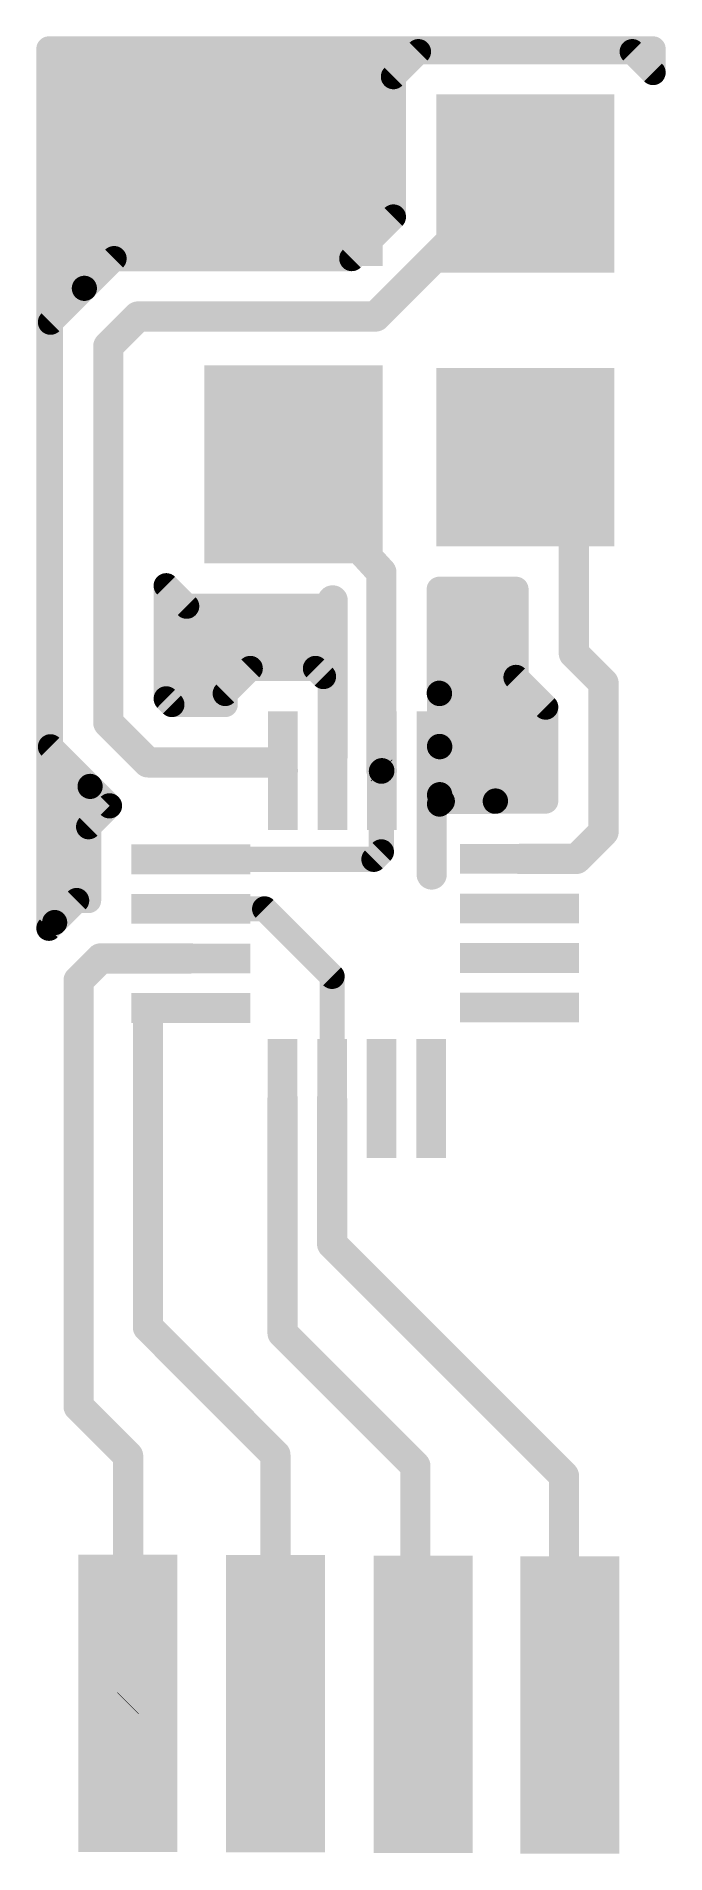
# Model space of a CAD drawing. Extents: x 15.2 to 21.6, y 2.6 to 21.
import ezdxf

# ---------------------------------------------------------------- set-up
doc = ezdxf.new("R2010")
doc.units = 0
doc.layers.add('1', color=22, linetype='CONTINUOUS')

# ---------------------------------------------------------------- blocks, each defined once
blk = doc.blocks.new('RECT')
blk.add_solid([(-0.5, -0.5), (0.5, -0.5), (-0.5, 0.5), (0.5, 0.5)])

msp = doc.modelspace()

# ---------------------------------------------------------------- linework, layer by layer
at = {"layer": '1'}
for points, const_width in [([(15.363, 20.828), (21.463, 20.828)], 0.254), ([(15.363, 11.9542), (15.363, 20.828)], 0.254), ([(19.0941, 20.8008), (18.8412, 20.5479)], 0.254), ([(21.2519, 20.8008), (19.0941, 20.8008)], 0.254), ([(21.463, 20.5897), (21.2519, 20.8008)], 0.254), ([(21.463, 20.828), (21.463, 20.5897)], 0.254), ([(15.363, 20.574), (18.8673, 20.574)], 0.254), ([(18.8412, 20.5479), (18.8412, 19.1324)], 0.254), ([(15.363, 20.32), (18.8412, 20.32)], 0.254), ([(15.363, 20.066), (18.8412, 20.066)], 0.254), ([(15.363, 19.812), (18.8412, 19.812)], 0.254), ([(15.363, 19.558), (18.8412, 19.558)], 0.254), ([(19.873, 19.338), (18.663, 18.128)], 0.3048), ([(20.173, 19.469), (19.873, 19.338)], 0.3048), ([(15.363, 19.304), (18.8412, 19.304)], 0.254), ([(18.8412, 19.1324), (18.421, 18.7122)], 0.254), ([(15.363, 19.05), (18.7588, 19.05)], 0.254), ([(15.363, 18.796), (18.5048, 18.796)], 0.254), ([(16.021, 18.7122), (15.721, 18.4122)], 0.254), ([(18.421, 18.7122), (16.021, 18.7122)], 0.254), ([(15.363, 18.542), (15.8508, 18.542)], 0.254), ([(15.721, 18.4122), (15.3788, 18.07)], 0.254), ([(15.363, 18.288), (15.5968, 18.288)], 0.254), ([(15.363, 18.034), (15.3788, 18.034)], 0.254), ([(15.3788, 18.07), (15.3788, 13.786)], 0.254), ([(16.263, 18.128), (15.963, 17.828)], 0.3048), ([(18.663, 18.128), (16.263, 18.128)], 0.3048), ([(15.963, 17.828), (15.963, 14.028)], 0.3048), ([(15.363, 17.78), (15.3788, 17.78)], 0.254), ([(15.363, 17.526), (15.3788, 17.526)], 0.254), ([(15.363, 17.272), (15.3788, 17.272)], 0.254), ([(15.363, 17.018), (15.3788, 17.018)], 0.254), ([(15.363, 16.764), (15.3788, 16.764)], 0.254), ([(17.833, 16.636), (17.6302, 16.736)], 0.3048), ([(17.6302, 16.736), (18.7198, 15.5464)], 0.3048), ([(20.663, 16.728), (20.642, 16.707)], 0.3048), ([(20.663, 14.728), (20.663, 16.728)], 0.3048), ([(20.263, 16.617), (20.173, 16.707)], 0.3048), ([(20.642, 16.707), (20.173, 16.707)], 0.3048), ([(15.363, 16.51), (15.3788, 16.51)], 0.254), ([(15.363, 16.256), (15.3788, 16.256)], 0.254), ([(15.363, 16.002), (15.3788, 16.002)], 0.254), ([(15.363, 15.748), (15.3788, 15.748)], 0.254), ([(15.363, 15.494), (15.3788, 15.494)], 0.254), ([(18.7198, 15.5464), (18.7198, 13.5497)], 0.3048), ([(16.5472, 15.4111), (16.7541, 15.2042)], 0.254), ([(16.5472, 14.27), (16.5472, 15.4111)], 0.254), ([(18.2278, 15.263), (18.2278, 13.6968)], 0.3048), ([(19.304, 14.3262), (19.304, 15.3752)], 0.254), ([(19.304, 15.3752), (20.0788, 15.3752)], 0.254), ([(20.0788, 15.3752), (20.0788, 14.486)], 0.254), ([(15.363, 15.24), (15.3788, 15.24)], 0.254), ([(16.5472, 15.24), (16.7183, 15.24)], 0.254), ([(16.7541, 15.2042), (18.1356, 15.2042)], 0.254), ([(18.1356, 15.2042), (18.1356, 14.4946)], 0.254), ([(19.304, 15.24), (20.0788, 15.24)], 0.254), ([(15.363, 14.986), (15.3788, 14.986)], 0.254), ([(16.5472, 14.986), (18.1356, 14.986)], 0.254), ([(19.304, 14.986), (20.0788, 14.986)], 0.254), ([(15.363, 14.732), (15.3788, 14.732)], 0.254), ([(16.5472, 14.732), (18.1356, 14.732)], 0.254), ([(19.304, 14.732), (20.0788, 14.732)], 0.254), ([(20.963, 14.428), (20.663, 14.728)], 0.3048), ([(17.3961, 14.5764), (17.1431, 14.3235)], 0.254), ([(18.0538, 14.5764), (17.3961, 14.5764)], 0.254), ([(18.1356, 14.4946), (18.0538, 14.5764)], 0.254), ([(15.363, 14.478), (15.3788, 14.478)], 0.254), ([(16.5472, 14.478), (17.2977, 14.478)], 0.254), ([(19.304, 14.478), (20.0868, 14.478)], 0.254), ([(20.0788, 14.486), (20.3788, 14.186)], 0.254), ([(20.963, 12.928), (20.963, 14.428)], 0.3048), ([(15.363, 14.224), (15.3788, 14.224)], 0.254), ([(16.605, 14.2122), (16.5472, 14.27)], 0.254), ([(16.5932, 14.224), (17.1431, 14.224)], 0.254), ([(17.1431, 14.2122), (16.605, 14.2122)], 0.254), ([(17.1431, 14.3235), (17.1431, 14.2122)], 0.254), ([(19.3067, 14.3235), (19.304, 14.3262)], 0.254), ([(19.3067, 13.789), (19.3067, 14.3235)], 0.254), ([(19.3067, 14.224), (20.3408, 14.224)], 0.254), ([(20.3788, 14.186), (20.3788, 13.2385)], 0.254), ([(15.963, 14.028), (16.363, 13.628)], 0.3048), ([(15.363, 13.97), (15.3788, 13.97)], 0.254), ([(19.3067, 13.97), (20.3788, 13.97)], 0.254), ([(15.363, 13.716), (15.4488, 13.716)], 0.254), ([(15.3788, 13.786), (15.7788, 13.386)], 0.254), ([(16.363, 13.628), (17.6415, 13.628)], 0.3048), ([(17.6415, 13.628), (17.7249, 13.5446)], 0.3048), ([(19.3091, 13.7866), (19.3067, 13.789)], 0.254), ([(19.3091, 13.3026), (19.3091, 13.7866)], 0.254), ([(19.3091, 13.716), (20.3788, 13.716)], 0.254), ([(15.363, 13.462), (15.7028, 13.462)], 0.254), ([(18.7198, 13.5497), (18.7249, 13.5446)], 0.3048), ([(18.7198, 13.5395), (18.7249, 13.5446)], 0.254), ([(18.7198, 12.7254), (18.7198, 13.5395)], 0.254), ([(19.263, 13.428), (19.2278, 13.428)], 0.3048), ([(19.2278, 13.428), (19.2278, 12.4968)], 0.3048), ([(19.3091, 13.462), (20.3788, 13.462)], 0.254), ([(15.7788, 13.386), (15.9749, 13.1899)], 0.254), ([(19.3067, 13.3002), (19.3091, 13.3026)], 0.254), ([(19.3067, 13.2077), (19.3067, 13.3002)], 0.254), ([(15.363, 13.208), (15.9568, 13.208)], 0.254), ([(15.9749, 13.1899), (15.7638, 12.9789)], 0.254), ([(19.3352, 13.2361), (19.3067, 13.2077)], 0.254), ([(19.3067, 13.208), (19.307, 13.208)], 0.254), ([(19.8696, 13.2361), (19.3352, 13.2361)], 0.254), ([(19.872, 13.2385), (19.8696, 13.2361)], 0.254), ([(20.3788, 13.2385), (19.872, 13.2385)], 0.254), ([(15.363, 12.954), (15.7638, 12.954)], 0.254), ([(15.7638, 12.9789), (15.7638, 12.2342)], 0.254), ([(20.6893, 12.6543), (20.963, 12.928)], 0.3048), ([(18.6444, 12.65), (18.7198, 12.7254)], 0.254), ([(15.363, 12.7), (15.7638, 12.7)], 0.254), ([(16.7956, 12.65), (18.6444, 12.65)], 0.254), ([(20.114, 12.6543), (20.6893, 12.6543)], 0.3048), ([(15.363, 12.446), (15.7638, 12.446)], 0.254), ([(15.363, 12.192), (15.6008, 12.192)], 0.254), ([(15.643, 12.2342), (15.421, 12.0122)], 0.254), ([(15.7638, 12.2342), (15.643, 12.2342)], 0.254), ([(15.421, 12.0122), (15.363, 11.9542)], 0.254), ([(16.7956, 12.15), (17.541, 12.15)], 0.254), ([(17.541, 12.15), (18.222, 11.469)], 0.254), ([(15.885, 11.65), (15.663, 11.428)], 0.3048), ([(16.7956, 11.65), (15.885, 11.65)], 0.3048), ([(15.663, 11.428), (15.663, 7.128)], 0.3048), ([(18.222, 11.469), (18.222, 10.2365)], 0.254), ([(16.363, 7.928), (16.363, 11.15)], 0.3048), ([(16.363, 11.15), (16.7956, 11.15)], 0.3048), ([(17.722, 10.2365), (17.722, 7.869)], 0.3048), ([(18.222, 10.2365), (18.222, 8.769)], 0.3048), ([(18.222, 8.769), (20.563, 6.428)], 0.3048), ([(17.6498, 6.6412), (16.363, 7.928)], 0.3048), ([(17.722, 7.869), (19.063, 6.528)], 0.3048), ([(15.663, 7.128), (16.163, 6.628)], 0.3048), ([(17.6498, 4.1288), (17.6498, 6.6412)], 0.3048), ([(16.163, 6.628), (16.163, 4.1362)], 0.3048), ([(19.063, 6.528), (19.063, 4.2014)], 0.3048), ([(20.563, 6.428), (20.563, 4.174)], 0.3048), ([(16.163, 4.1362), (16.1596, 4.1328)], 0.3048), ([(19.063, 4.2014), (19.1416, 4.1228)], 0.3048), ([(20.563, 4.174), (20.621, 4.116)], 0.3048)]:
    msp.add_lwpolyline(points, dxfattribs=dict(at, const_width=const_width))
for points, const_width in [([(15.363, 20.8915, 1), (15.363, 20.7645)], 0.127), ([(15.4265, 20.828, 1), (15.2995, 20.828)], 0.127), ([(19.0941, 20.8643, 1), (19.0941, 20.7373)], 0.127), ([(19.139, 20.7559, 1), (19.0492, 20.8457)], 0.127), ([(21.2968, 20.8457, 1), (21.207, 20.7559)], 0.127), ([(21.2519, 20.7373, 1), (21.2519, 20.8643)], 0.127), ([(21.5265, 20.828, 1), (21.3995, 20.828)], 0.127), ([(21.463, 20.7645, 1), (21.463, 20.8915)], 0.127), ([(15.363, 20.6375, 1), (15.363, 20.5105)], 0.127), ([(18.9047, 20.5479, 1), (18.7777, 20.5479)], 0.127), ([(18.7963, 20.5928, 1), (18.8861, 20.503)], 0.127), ([(18.8673, 20.5105, 1), (18.8673, 20.6375)], 0.127), ([(21.3995, 20.5897, 1), (21.5265, 20.5897)], 0.127), ([(21.4181, 20.5448, 1), (21.5079, 20.6346)], 0.127), ([(15.363, 20.3835, 1), (15.363, 20.2565)], 0.127), ([(18.8412, 20.2565, 1), (18.8412, 20.3835)], 0.127), ([(15.363, 20.1295, 1), (15.363, 20.0025)], 0.127), ([(18.8412, 20.0025, 1), (18.8412, 20.1295)], 0.127), ([(15.363, 19.8755, 1), (15.363, 19.7485)], 0.127), ([(18.8412, 19.7485, 1), (18.8412, 19.8755)], 0.127), ([(15.363, 19.6215, 1), (15.363, 19.4945)], 0.127), ([(18.8412, 19.4945, 1), (18.8412, 19.6215)], 0.127), ([(19.8425, 19.4078, 1), (19.9035, 19.2682)], 0.1524), ([(19.9269, 19.2841, 1), (19.8191, 19.3919)], 0.1524), ([(20.2035, 19.3992, 1), (20.1425, 19.5388)], 0.1524), ([(15.363, 19.3675, 1), (15.363, 19.2405)], 0.127), ([(18.8861, 19.0875, 1), (18.7963, 19.1773)], 0.127), ([(18.8412, 19.2405, 1), (18.8412, 19.3675)], 0.127), ([(15.363, 19.1135, 1), (15.363, 18.9865)], 0.127), ([(18.7588, 18.9865, 1), (18.7588, 19.1135)], 0.127), ([(18.7777, 19.1324, 1), (18.9047, 19.1324)], 0.127), ([(15.363, 18.8595, 1), (15.363, 18.7325)], 0.127), ([(18.5048, 18.7325, 1), (18.5048, 18.8595)], 0.127), ([(16.021, 18.7757, 1), (16.021, 18.6487)], 0.127), ([(16.0659, 18.6673, 1), (15.9761, 18.7571)], 0.127), ([(18.3761, 18.7571, 1), (18.4659, 18.6673)], 0.127), ([(18.421, 18.6487, 1), (18.421, 18.7757)], 0.127), ([(15.363, 18.6055, 1), (15.363, 18.4785)], 0.127), ([(15.7659, 18.3673, 1), (15.6761, 18.4571)], 0.127), ([(15.8508, 18.4785, 1), (15.8508, 18.6055)], 0.127), ([(15.363, 18.3515, 1), (15.363, 18.2245)], 0.127), ([(15.5968, 18.2245, 1), (15.5968, 18.3515)], 0.127), ([(15.6761, 18.4571, 1), (15.7659, 18.3673)], 0.127), ([(15.363, 18.0975, 1), (15.363, 17.9705)], 0.127), ([(15.4423, 18.07, 1), (15.3153, 18.07)], 0.127), ([(15.3339, 18.1149, 1), (15.4237, 18.0251)], 0.127), ([(15.3788, 17.9705, 1), (15.3788, 18.0975)], 0.127), ([(16.263, 18.2042, 1), (16.263, 18.0518)], 0.1524), ([(16.3169, 18.0741, 1), (16.2091, 18.1819)], 0.1524), ([(18.6091, 18.1819, 1), (18.7169, 18.0741)], 0.1524), ([(18.663, 18.0518, 1), (18.663, 18.2042)], 0.1524), ([(16.0392, 17.828, 1), (15.8868, 17.828)], 0.1524), ([(15.363, 17.8435, 1), (15.363, 17.7165)], 0.127), ([(15.3788, 17.7165, 1), (15.3788, 17.8435)], 0.127), ([(15.9091, 17.8819, 1), (16.0169, 17.7741)], 0.1524), ([(15.363, 17.5895, 1), (15.363, 17.4625)], 0.127), ([(15.3788, 17.4625, 1), (15.3788, 17.5895)], 0.127), ([(15.363, 17.3355, 1), (15.363, 17.2085)], 0.127), ([(15.3788, 17.2085, 1), (15.3788, 17.3355)], 0.127), ([(15.363, 17.0815, 1), (15.363, 16.9545)], 0.127), ([(15.3788, 16.9545, 1), (15.3788, 17.0815)], 0.127), ([(15.363, 16.8275, 1), (15.363, 16.7005)], 0.127), ([(15.3788, 16.7005, 1), (15.3788, 16.8275)], 0.127), ([(17.6639, 16.8043, 1), (17.5965, 16.6677)], 0.1524), ([(17.6864, 16.7875, 1), (17.574, 16.6845)], 0.1524), ([(20.7392, 16.728, 1), (20.5868, 16.728)], 0.1524), ([(20.7169, 16.6741, 1), (20.6091, 16.7819)], 0.1524), ([(17.7993, 16.5677, 1), (17.8667, 16.7043)], 0.1524), ([(20.2269, 16.7609, 1), (20.1191, 16.6531)], 0.1524), ([(20.173, 16.7832, 1), (20.173, 16.6308)], 0.1524), ([(20.2091, 16.5631, 1), (20.3169, 16.6709)], 0.1524), ([(20.5881, 16.7609, 1), (20.6959, 16.6531)], 0.1524), ([(20.642, 16.6308, 1), (20.642, 16.7832)], 0.1524), ([(15.363, 16.5735, 1), (15.363, 16.4465)], 0.127), ([(15.3788, 16.4465, 1), (15.3788, 16.5735)], 0.127), ([(15.363, 16.3195, 1), (15.363, 16.1925)], 0.127), ([(15.3788, 16.1925, 1), (15.3788, 16.3195)], 0.127), ([(15.363, 16.0655, 1), (15.363, 15.9385)], 0.127), ([(15.3788, 15.9385, 1), (15.3788, 16.0655)], 0.127), ([(15.363, 15.8115, 1), (15.363, 15.6845)], 0.127), ([(15.3788, 15.6845, 1), (15.3788, 15.8115)], 0.127), ([(15.363, 15.5575, 1), (15.363, 15.4305)], 0.127), ([(15.3788, 15.4305, 1), (15.3788, 15.5575)], 0.127), ([(18.796, 15.5464, 1), (18.6436, 15.5464)], 0.1524), ([(18.6636, 15.4949, 1), (18.776, 15.5979)], 0.1524), ([(16.5921, 15.456, 1), (16.5023, 15.3662)], 0.127), ([(16.6107, 15.4111, 1), (16.4837, 15.4111)], 0.127), ([(18.304, 15.263, 1), (18.1516, 15.263)], 0.1524), ([(19.3675, 15.3752, 1), (19.2405, 15.3752)], 0.127), ([(19.304, 15.4387, 1), (19.304, 15.3117)], 0.127), ([(20.1423, 15.3752, 1), (20.0153, 15.3752)], 0.127), ([(20.0788, 15.3117, 1), (20.0788, 15.4387)], 0.127), ([(15.363, 15.3035, 1), (15.363, 15.1765)], 0.127), ([(15.3788, 15.1765, 1), (15.3788, 15.3035)], 0.127), ([(16.5472, 15.3035, 1), (16.5472, 15.1765)], 0.127), ([(16.7541, 15.2677, 1), (16.7541, 15.1407)], 0.127), ([(16.7092, 15.1593, 1), (16.799, 15.2491)], 0.127), ([(16.7183, 15.1765, 1), (16.7183, 15.3035)], 0.127), ([(18.1991, 15.2042, 1), (18.0721, 15.2042)], 0.127), ([(18.1356, 15.1407, 1), (18.1356, 15.2677)], 0.127), ([(19.304, 15.3035, 1), (19.304, 15.1765)], 0.127), ([(20.0788, 15.1765, 1), (20.0788, 15.3035)], 0.127), ([(15.363, 15.0495, 1), (15.363, 14.9225)], 0.127), ([(15.3788, 14.9225, 1), (15.3788, 15.0495)], 0.127), ([(16.5472, 15.0495, 1), (16.5472, 14.9225)], 0.127), ([(18.1356, 14.9225, 1), (18.1356, 15.0495)], 0.127), ([(19.304, 15.0495, 1), (19.304, 14.9225)], 0.127), ([(20.0788, 14.9225, 1), (20.0788, 15.0495)], 0.127), ([(15.363, 14.7955, 1), (15.363, 14.6685)], 0.127), ([(15.3788, 14.6685, 1), (15.3788, 14.7955)], 0.127), ([(16.5472, 14.7955, 1), (16.5472, 14.6685)], 0.127), ([(18.1356, 14.6685, 1), (18.1356, 14.7955)], 0.127), ([(19.304, 14.7955, 1), (19.304, 14.6685)], 0.127), ([(20.0788, 14.6685, 1), (20.0788, 14.7955)], 0.127), ([(20.7169, 14.7819, 1), (20.6091, 14.6741)], 0.1524), ([(17.3961, 14.6399, 1), (17.3961, 14.5129)], 0.127), ([(17.441, 14.5315, 1), (17.3512, 14.6213)], 0.127), ([(18.0987, 14.6213, 1), (18.0089, 14.5315)], 0.127), ([(18.0538, 14.5129, 1), (18.0538, 14.6399)], 0.127), ([(20.5868, 14.728, 1), (20.7392, 14.728)], 0.1524), ([(15.363, 14.5415, 1), (15.363, 14.4145)], 0.127), ([(15.3788, 14.4145, 1), (15.3788, 14.5415)], 0.127), ([(16.5472, 14.5415, 1), (16.5472, 14.4145)], 0.127), ([(17.2977, 14.4145, 1), (17.2977, 14.5415)], 0.127), ([(18.0721, 14.4946, 1), (18.1991, 14.4946)], 0.127), ([(18.0907, 14.4497, 1), (18.1805, 14.5395)], 0.127), ([(19.304, 14.5415, 1), (19.304, 14.4145)], 0.127), ([(20.1237, 14.5309, 1), (20.0339, 14.4411)], 0.127), ([(20.0153, 14.486, 1), (20.1423, 14.486)], 0.127), ([(20.0868, 14.4145, 1), (20.0868, 14.5415)], 0.127), ([(21.0392, 14.428, 1), (20.8868, 14.428)], 0.1524), ([(20.9091, 14.3741, 1), (21.0169, 14.4819)], 0.1524), ([(15.363, 14.2875, 1), (15.363, 14.1605)], 0.127), ([(15.3788, 14.1605, 1), (15.3788, 14.2875)], 0.127), ([(16.5921, 14.3149, 1), (16.5023, 14.2251)], 0.127), ([(16.4837, 14.27, 1), (16.6107, 14.27)], 0.127), ([(16.5932, 14.2875, 1), (16.5932, 14.1605)], 0.127), ([(16.605, 14.2757, 1), (16.605, 14.1487)], 0.127), ([(16.5601, 14.1673, 1), (16.6499, 14.2571)], 0.127), ([(17.2066, 14.3235, 1), (17.0796, 14.3235)], 0.127), ([(17.0982, 14.3684, 1), (17.188, 14.2786)], 0.127), ([(17.1431, 14.1605, 1), (17.1431, 14.2875)], 0.127), ([(17.1431, 14.1487, 1), (17.1431, 14.2757)], 0.127), ([(19.3489, 14.3711, 1), (19.2591, 14.2813)], 0.127), ([(19.2405, 14.3262, 1), (19.3675, 14.3262)], 0.127), ([(19.3702, 14.3235, 1), (19.2432, 14.3235)], 0.127), ([(19.3067, 14.2875, 1), (19.3067, 14.1605)], 0.127), ([(19.2619, 14.2785, 1), (19.3516, 14.3684)], 0.127), ([(20.4423, 14.186, 1), (20.3153, 14.186)], 0.127), ([(20.3408, 14.1605, 1), (20.3408, 14.2875)], 0.127), ([(16.0169, 14.0819, 1), (15.9091, 13.9741)], 0.1524), ([(17.0796, 14.2122, 1), (17.2066, 14.2122)], 0.127), ([(20.3339, 14.1411, 1), (20.4237, 14.2309)], 0.127), ([(15.363, 14.0335, 1), (15.363, 13.9065)], 0.127), ([(15.3788, 13.9065, 1), (15.3788, 14.0335)], 0.127), ([(15.8868, 14.028, 1), (16.0392, 14.028)], 0.1524), ([(19.3067, 14.0335, 1), (19.3067, 13.9065)], 0.127), ([(20.3788, 13.9065, 1), (20.3788, 14.0335)], 0.127), ([(15.363, 13.7795, 1), (15.363, 13.6525)], 0.127), ([(15.4237, 13.8309, 1), (15.3339, 13.7411)], 0.127), ([(15.3153, 13.786, 1), (15.4423, 13.786)], 0.127), ([(15.4488, 13.6525, 1), (15.4488, 13.7795)], 0.127), ([(16.363, 13.7042, 1), (16.363, 13.5518)], 0.1524), ([(16.3091, 13.5741, 1), (16.4169, 13.6819)], 0.1524), ([(17.6954, 13.6819, 1), (17.5877, 13.5741)], 0.1524), ([(17.6415, 13.5518, 1), (17.6415, 13.7042)], 0.1524), ([(18.1516, 13.6968, 1), (18.304, 13.6968)], 0.1524), ([(19.3516, 13.8339, 1), (19.2618, 13.7441)], 0.127), ([(19.2432, 13.789, 1), (19.3702, 13.789)], 0.127), ([(19.3726, 13.7866, 1), (19.2456, 13.7866)], 0.127), ([(19.3091, 13.7795, 1), (19.3091, 13.6525)], 0.127), ([(19.2642, 13.7417, 1), (19.354, 13.8315)], 0.127), ([(20.3788, 13.6525, 1), (20.3788, 13.7795)], 0.127), ([(15.363, 13.5255, 1), (15.363, 13.3985)], 0.127), ([(15.7028, 13.3985, 1), (15.7028, 13.5255)], 0.127), ([(17.6711, 13.4907, 1), (17.7788, 13.5985)], 0.1524), ([(18.7737, 13.6036, 1), (18.6659, 13.4959)], 0.1524), ([(18.6436, 13.5497, 1), (18.796, 13.5497)], 0.1524), ([(18.7833, 13.5395, 1), (18.6563, 13.5395)], 0.127), ([(18.6749, 13.5844, 1), (18.7647, 13.4946)], 0.127), ([(18.6711, 13.4907, 1), (18.7788, 13.5985)], 0.1524), ([(18.7698, 13.4997, 1), (18.68, 13.5895)], 0.127), ([(19.2278, 13.5042, 1), (19.2278, 13.3518)], 0.1524), ([(19.304, 13.428, 1), (19.1516, 13.428)], 0.1524), ([(19.3091, 13.5255, 1), (19.3091, 13.3985)], 0.127), ([(19.263, 13.3518, 1), (19.263, 13.5042)], 0.1524), ([(20.3788, 13.3985, 1), (20.3788, 13.5255)], 0.127), ([(15.8237, 13.4309, 1), (15.7339, 13.3411)], 0.127), ([(15.7339, 13.3411, 1), (15.8237, 13.4309)], 0.127), ([(19.3702, 13.3002, 1), (19.2432, 13.3002)], 0.127), ([(19.2618, 13.3451, 1), (19.3516, 13.2553)], 0.127), ([(19.354, 13.2577, 1), (19.2642, 13.3475)], 0.127), ([(15.363, 13.2715, 1), (15.363, 13.1445)], 0.127), ([(16.0198, 13.145, 1), (15.93, 13.2348)], 0.127), ([(15.93, 13.145, 1), (16.0198, 13.2348)], 0.127), ([(15.9568, 13.1445, 1), (15.9568, 13.2715)], 0.127), ([(19.3067, 13.2715, 1), (19.3067, 13.1445)], 0.127), ([(19.2618, 13.2526, 1), (19.3516, 13.1628)], 0.127), ([(19.2432, 13.2077, 1), (19.3702, 13.2077)], 0.127), ([(19.2456, 13.3026, 1), (19.3726, 13.3026)], 0.127), ([(19.3352, 13.2996, 1), (19.3352, 13.1726)], 0.127), ([(19.3801, 13.1912, 1), (19.2903, 13.281)], 0.127), ([(19.307, 13.1445, 1), (19.307, 13.2715)], 0.127), ([(19.8247, 13.281, 1), (19.9145, 13.1912)], 0.127), ([(19.872, 13.302, 1), (19.872, 13.175)], 0.127), ([(19.9169, 13.1936, 1), (19.8271, 13.2834)], 0.127), ([(19.8696, 13.1726, 1), (19.8696, 13.2996)], 0.127), ([(20.3153, 13.2385, 1), (20.4423, 13.2385)], 0.127), ([(20.3788, 13.175, 1), (20.3788, 13.302)], 0.127), ([(15.363, 13.0175, 1), (15.363, 12.8905)], 0.127), ([(15.8273, 12.9789, 1), (15.7003, 12.9789)], 0.127), ([(15.7189, 13.0238, 1), (15.8087, 12.934)], 0.127), ([(15.7638, 12.8905, 1), (15.7638, 13.0175)], 0.127), ([(21.0169, 12.8741, 1), (20.9091, 12.9819)], 0.1524), ([(18.7647, 12.6805, 1), (18.6749, 12.7703)], 0.127), ([(20.8868, 12.928, 1), (21.0392, 12.928)], 0.1524), ([(15.363, 12.7635, 1), (15.363, 12.6365)], 0.127), ([(15.7638, 12.6365, 1), (15.7638, 12.7635)], 0.127), ([(16.7956, 12.7135, 1), (16.7956, 12.5865)], 0.127), ([(18.5995, 12.6949, 1), (18.6893, 12.6051)], 0.127), ([(18.6444, 12.5865, 1), (18.6444, 12.7135)], 0.127), ([(18.6563, 12.7254, 1), (18.7833, 12.7254)], 0.127), ([(20.114, 12.7305, 1), (20.114, 12.5781)], 0.1524), ([(20.6355, 12.7082, 1), (20.7432, 12.6005)], 0.1524), ([(20.6893, 12.5781, 1), (20.6893, 12.7305)], 0.1524), ([(15.363, 12.5095, 1), (15.363, 12.3825)], 0.127), ([(15.7638, 12.3825, 1), (15.7638, 12.5095)], 0.127), ([(19.1516, 12.4968, 1), (19.304, 12.4968)], 0.1524), ([(15.363, 12.2555, 1), (15.363, 12.1285)], 0.127), ([(15.643, 12.2977, 1), (15.643, 12.1707)], 0.127), ([(15.6879, 12.1893, 1), (15.5981, 12.2791)], 0.127), ([(15.6008, 12.1285, 1), (15.6008, 12.2555)], 0.127), ([(15.7003, 12.2342, 1), (15.8273, 12.2342)], 0.127), ([(15.7638, 12.1707, 1), (15.7638, 12.2977)], 0.127), ([(15.3761, 12.0571, 1), (15.4659, 11.9673)], 0.127), ([(15.4659, 11.9673, 1), (15.3761, 12.0571)], 0.127), ([(16.7956, 12.2135, 1), (16.7956, 12.0865)], 0.127), ([(17.5859, 12.1949, 1), (17.4961, 12.1051)], 0.127), ([(17.541, 12.0865, 1), (17.541, 12.2135)], 0.127), ([(15.3181, 11.9991, 1), (15.4079, 11.9093)], 0.127), ([(15.2995, 11.9542, 1), (15.4265, 11.9542)], 0.127), ([(15.885, 11.7262, 1), (15.885, 11.5738)], 0.1524), ([(15.9389, 11.5961, 1), (15.8311, 11.7039)], 0.1524), ([(16.7956, 11.5738, 1), (16.7956, 11.7262)], 0.1524), ([(15.7392, 11.428, 1), (15.5868, 11.428)], 0.1524), ([(15.6091, 11.4819, 1), (15.7169, 11.3741)], 0.1524), ([(18.2855, 11.469, 1), (18.1585, 11.469)], 0.127), ([(18.1771, 11.4241, 1), (18.2669, 11.5139)], 0.127), ([(16.4392, 11.15, 1), (16.2868, 11.15)], 0.1524), ([(16.363, 11.2262, 1), (16.363, 11.0738)], 0.1524), ([(16.7956, 11.0738, 1), (16.7956, 11.2262)], 0.1524), ([(17.7982, 10.2365, 1), (17.6458, 10.2365)], 0.1524), ([(18.2982, 10.2365, 1), (18.1458, 10.2365)], 0.1524), ([(18.1585, 10.2365, 1), (18.2855, 10.2365)], 0.127), ([(18.2759, 8.8229, 1), (18.1681, 8.7151)], 0.1524), ([(18.1458, 8.769, 1), (18.2982, 8.769)], 0.1524), ([(16.4169, 7.9819, 1), (16.3091, 7.8741)], 0.1524), ([(16.2868, 7.928, 1), (16.4392, 7.928)], 0.1524), ([(17.7759, 7.9229, 1), (17.6681, 7.8151)], 0.1524), ([(17.6458, 7.869, 1), (17.7982, 7.869)], 0.1524), ([(15.7169, 7.1819, 1), (15.6091, 7.0741)], 0.1524), ([(15.5868, 7.128, 1), (15.7392, 7.128)], 0.1524), ([(17.726, 6.6412, 1), (17.5736, 6.6412)], 0.1524), ([(16.2392, 6.628, 1), (16.0868, 6.628)], 0.1524), ([(16.1091, 6.5741, 1), (16.2169, 6.6819)], 0.1524), ([(17.5959, 6.5873, 1), (17.7037, 6.6951)], 0.1524), ([(19.1392, 6.528, 1), (18.9868, 6.528)], 0.1524), ([(19.0091, 6.4741, 1), (19.1169, 6.5819)], 0.1524), ([(20.6392, 6.428, 1), (20.4868, 6.428)], 0.1524), ([(20.5091, 6.3741, 1), (20.6169, 6.4819)], 0.1524), ([(16.1057, 4.1867, 1), (16.2135, 4.0789)], 0.1524), ([(16.2169, 4.0823, 1), (16.1091, 4.1901)], 0.1524), ([(19.1169, 4.2553, 1), (19.0091, 4.1475)], 0.1524), ([(18.9868, 4.2014, 1), (19.1392, 4.2014)], 0.1524), ([(19.0877, 4.0689, 1), (19.1955, 4.1767)], 0.1524), ([(20.6169, 4.2279, 1), (20.5091, 4.1201)], 0.1524), ([(20.4868, 4.174, 1), (20.6392, 4.174)], 0.1524), ([(20.5671, 4.0621, 1), (20.6749, 4.1699)], 0.1524), ([(16.0868, 4.1362, 1), (16.2392, 4.1362)], 0.1524), ([(17.5736, 4.1288, 1), (17.726, 4.1288)], 0.1524)]:
    msp.add_lwpolyline(points, format="xyb", dxfattribs=dict(at, const_width=const_width))

# ---------------------------------------------------------------- block references
for p, xscale, yscale, rotation in [((17.833, 19.636), 2, 1.8, 90), ((20.173, 19.469), 1.8, 1.8, 90), ((17.833, 16.636), 2, 1.8, 90), ((20.173, 16.707), 1.8, 1.8, 90), ((17.7249, 13.5446), 1.2, 0.3, 270), ((18.2249, 13.5446), 1.2, 0.3, 270), ((18.7249, 13.5446), 1.2, 0.3, 270), ((19.2249, 13.5446), 1.2, 0.3, 270), ((16.7956, 12.65), 1.2, 0.3, 180), ((16.7956, 12.15), 1.2, 0.3, 180), ((16.7956, 11.65), 1.2, 0.3, 180), ((16.7956, 11.15), 1.2, 0.3, 180), ((17.722, 10.2365), 1.2, 0.3, 90), ((18.222, 10.2365), 1.2, 0.3, 90), ((18.722, 10.2365), 1.2, 0.3, 90), ((19.222, 10.2365), 1.2, 0.3, 90)]:
    msp.add_blockref('RECT', p, dxfattribs=dict(at, xscale=xscale, yscale=yscale, rotation=rotation))
at = {"layer": '1', "xscale": 1.2, "yscale": 0.3}
for p in [(20.114, 12.6543), (20.114, 12.1543), (20.114, 11.6543), (20.114, 11.1543)]:
    msp.add_blockref('RECT', p, dxfattribs=at)
at = {"layer": '1', "yscale": 3, "rotation": 180}
msp.add_blockref('RECT', (16.1596, 4.1328), dxfattribs=at)
at = {"layer": '1', "yscale": 3}
for p in [(17.6498, 4.1288), (19.1416, 4.1228), (20.621, 4.116)]:
    msp.add_blockref('RECT', p, dxfattribs=at)

doc.saveas('drawing.dxf')
